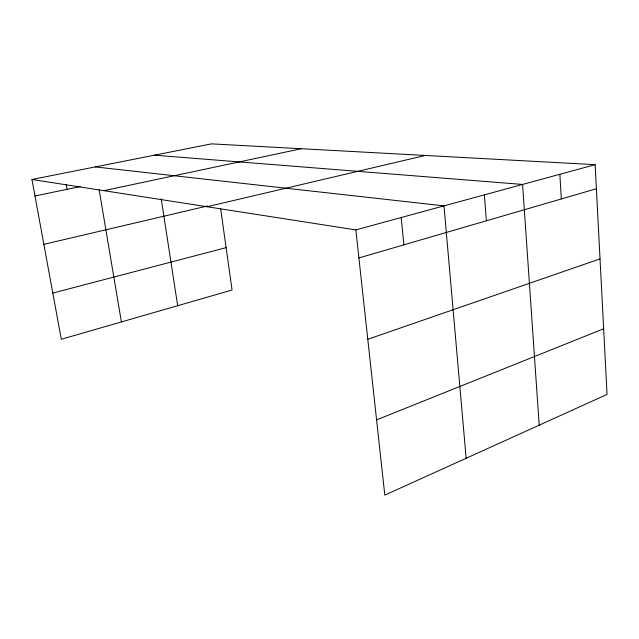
<?xml version="1.0" encoding="UTF-8"?>
<svg xmlns="http://www.w3.org/2000/svg" width="639" height="639" viewBox="0 0 639 639"><rect width="100%" height="100%" fill="white"/><g stroke="black" fill="none" stroke-linecap="round" stroke-linejoin="round"><path stroke-width="0.96" d="M376.587 419.879L603.647 328.773M367.784 339.293L600.021 258.875M358.902 257.94L596.387 188.745M355.835 229.896L595.141 164.662L607.05 394.423L384.806 495.137L355.835 229.896L31.95 179.471L61.296 339.277L232.069 290.018L220.671 208.889M52.805 293.061L226.118 247.644M43.859 244.346L207.515 205.966M207.06 206.732L425.342 155.453M103.885 190.67L301.296 148.727M34.977 195.965L80.57 186.508M31.95 179.471L211.533 143.863L595.141 164.662M154.486 155.173L522.574 184.439L539.196 425.167M95.299 166.915L443.977 205.87L466.151 458.267M66.184 184.543L67.023 189.32M99.141 189.735L121.394 321.944M161.204 198.769L177.682 305.706M401.204 217.532L403.88 244.833M484.37 194.863L486.391 220.79M559.844 174.287L561.33 198.961"/></g></svg>
